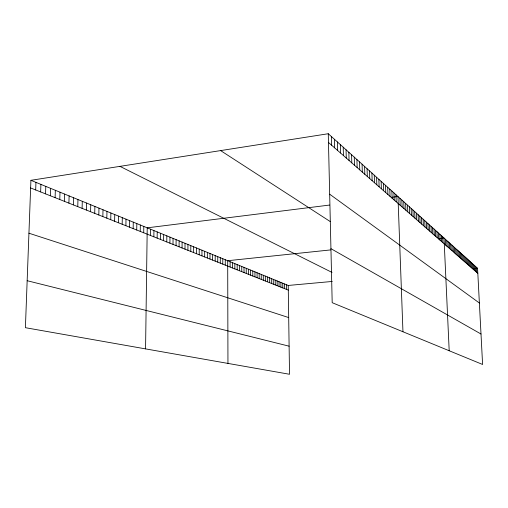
<?xml version="1.0" encoding="UTF-8"?>
<svg xmlns="http://www.w3.org/2000/svg" width="508" height="508" viewBox="0 0 508 508"><rect width="100%" height="100%" fill="white"/><g stroke="black" fill="none" stroke-linecap="round" stroke-linejoin="round"><path stroke-width="0.76" d="M209.988 259.061L209.994 253.486M212.604 260.102L212.611 254.552M201.949 255.88L201.968 250.203M204.661 256.953L204.673 251.308M207.34 258.013L207.347 252.406M193.631 252.578L193.656 246.805M196.437 253.689L196.456 247.955M199.212 254.787L199.225 249.085M185.001 249.155L185.039 243.288M187.916 250.311L187.947 244.475M190.786 251.454L190.817 245.65M176.06 245.612L176.105 239.636M179.076 246.805L179.121 240.868M182.061 247.993L182.099 242.087M166.783 241.935L166.84 235.852M169.913 243.173L169.97 237.128M173.006 244.399L173.057 238.392M160.401 239.401L160.464 233.248M163.608 240.678L163.671 234.556M150.514 235.483L150.597 229.216M153.854 236.804L153.93 230.575M157.15 238.112L157.22 231.921M143.713 232.785L143.802 226.435M145.567 348.882L147.225 227.832L329.629 205.048M136.728 230.016L136.823 223.59M140.24 231.413L140.335 225.019M125.889 225.723L126.009 219.164M129.553 227.171L129.661 220.662M133.16 228.606L133.267 222.136M118.421 222.758L118.548 216.122M122.18 224.25L122.307 217.653M110.744 219.716L110.884 212.985M114.611 221.247L114.744 214.566M102.845 216.586L103.003 209.766M106.82 218.161L106.972 211.385M94.723 213.366L94.894 206.451M98.812 214.986L98.977 208.121M86.366 210.052L86.551 203.041M90.576 211.722L90.754 204.762M77.762 206.642L77.959 199.536M82.099 208.356L82.29 201.301M68.904 203.124L69.113 195.917M73.368 204.895L73.571 197.739M64.37 201.333L64.592 194.069M55.099 197.656L55.34 190.29M59.773 199.504L60.001 192.195M45.542 193.865L45.796 186.392M50.355 195.777L50.603 188.354M35.681 189.954L35.954 182.372M40.646 191.922L40.913 184.398M30.918 180.308L25.4 327.692L289.522 374.269L288.226 285.452L30.918 180.308L328.27 133.731L477.558 268.243L482.6 364.471L332.194 302.692L328.27 133.731M391.344 197.339L397.955 196.52L402.958 331.762M330.676 249.911L227.698 260.718L227.952 363.41M438.41 238.601L444.011 238.011L449.193 350.749M288.226 285.452L332.251 281.451M472.719 268.681L477.558 268.243M27.159 280.708L289.109 346.183M28.937 233.21L288.696 317.576M30.632 187.954L288.296 290.112M119.971 166.364L332.035 272.434M330.937 248.666L481.006 334.016M220.618 150.597L330.175 221.526M329.673 194.196L479.381 303.009M328.473 142.456L477.818 273.279M476.567 267.348L476.834 272.415M475.564 266.446L475.831 271.539M474.555 265.538L474.821 270.656M473.532 264.617L473.799 269.761M472.504 263.69L472.77 268.853M471.462 262.75L471.729 267.945M470.408 261.798L470.675 267.017M469.341 260.839L469.608 266.084M468.262 259.867L468.535 265.144M467.176 258.889L467.443 264.192M466.077 257.899L466.344 263.227M464.966 256.896L465.233 262.255M463.842 255.88L464.109 261.271M462.705 254.857L462.972 260.274M461.556 253.822L461.823 259.264M460.394 252.774L460.661 258.248M459.219 251.714L459.486 257.219M458.025 250.647L458.299 256.178M456.825 249.561L457.092 255.124M455.613 248.469L455.879 254.064M454.381 247.358L454.647 252.984M453.136 246.24L453.409 251.892M451.879 245.104L452.145 250.793M450.602 243.954L450.875 249.676M449.313 242.799L449.586 248.545M448.012 241.624L448.285 247.409M446.697 240.436L446.964 246.253M445.357 239.23L445.63 245.085M442.633 236.772L442.906 242.697M441.242 235.521L441.515 241.478M439.833 234.251L440.106 240.246M438.41 232.969L438.677 238.995M436.963 231.667L437.236 237.731M435.502 230.353L435.775 236.449M434.022 229.019L434.296 235.153M432.524 227.667L432.797 233.839M431.006 226.301L431.273 232.512M429.47 224.911L429.736 231.159M427.907 223.507L428.18 229.794M426.333 222.085L426.599 228.416M424.732 220.643L424.999 227.013M423.113 219.189L423.38 225.596M421.469 217.71L421.742 224.155M419.805 216.211L420.078 222.701M418.122 214.687L418.389 221.221M416.414 213.15L416.681 219.723M414.68 211.588L414.947 218.205M412.921 210.007L413.188 216.668M411.143 208.401L411.41 215.106M409.34 206.775L409.6 213.525M407.505 205.124L407.772 211.919M405.651 203.454L405.911 210.293M403.765 201.759L404.031 208.642M401.853 200.038L402.12 206.966M399.917 198.291L400.177 205.27M395.954 194.716L396.215 201.797M393.929 192.894L394.189 200.025M391.878 191.046L392.132 198.222M389.788 189.166L390.049 196.393M387.674 187.255L387.928 194.539M385.521 185.318L385.775 192.653M383.343 183.35L383.591 190.741M381.127 181.356L381.375 188.798M378.873 179.33L379.12 186.823M376.587 177.267L376.834 184.823M374.263 175.177L374.51 182.785M371.907 173.05L372.148 180.715M369.507 170.891L369.748 178.613M367.068 168.694L367.309 176.479M364.592 166.459L364.833 174.308M362.077 164.192L362.312 172.098M359.518 161.887L359.753 169.856M356.914 159.544L357.149 167.576M354.267 157.156L354.495 165.252M351.574 154.73L351.803 162.897M348.837 152.267L349.066 160.496M346.05 149.758L346.272 158.052M343.218 147.206L343.44 155.569M340.335 144.602L340.55 153.035M337.401 141.961L337.61 150.463M334.41 139.268L334.62 147.841M331.368 136.525L331.572 145.174M286.417 284.709L286.487 289.389M284.588 283.966L284.658 288.665M282.746 283.21L282.81 287.934M280.886 282.448L280.943 287.198M279 281.68L279.063 286.449M277.101 280.905L277.165 285.693M275.19 280.124L275.247 284.937M273.253 279.33L273.304 284.169M271.297 278.53L271.348 283.388M269.323 277.724L269.373 282.607M267.329 276.911L267.379 281.813M265.309 276.085L265.36 281.019M263.277 275.253L263.328 280.206M261.22 274.415L261.271 279.394M259.144 273.571L259.188 278.568M257.048 272.713L257.092 277.736M254.927 271.844L254.972 276.898M252.787 270.974L252.825 276.047M250.628 270.085L250.66 275.19M248.444 269.196L248.476 274.32M246.234 268.294L246.266 273.444M243.999 267.379L244.031 272.561M241.744 266.459L241.776 271.666M239.465 265.525L239.49 270.758M237.16 264.585L237.185 269.843M234.836 263.633L234.855 268.923M232.48 262.674L232.499 267.989M230.099 261.703L230.118 267.043M225.254 259.715L225.26 265.119M222.777 258.705L222.79 264.135M220.281 257.689L220.281 263.144M217.754 256.654L217.754 262.141M215.195 255.607L215.195 261.125"/></g></svg>
